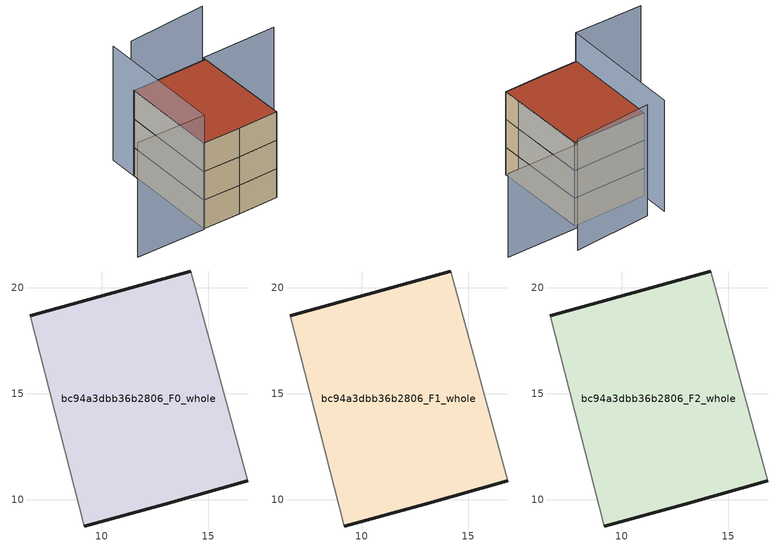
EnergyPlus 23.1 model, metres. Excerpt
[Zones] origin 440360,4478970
bc94a3dbb36b2806_F0_whole
 floor ground (EU_floor_Construction): 16.88,10.91 14.18,20.79 6.62,18.67 9.17,8.77 12.95,9.79 z0
 wall outside (EU_wall_Construction): 6.62,18.67 14.18,20.79 / 16.88,10.91 12.95,9.79 9.17,8.77 z0:3
 wall adiabatic (EU_wall_Construction): 14.18,20.79 16.88,10.91 / 9.17,8.77 6.62,18.67 z0:3
bc94a3dbb36b2806_F1_whole
 floor to bc94a3dbb36b2806_F0_whole (EU_floor_Construction): 16.88,10.91 14.18,20.79 6.62,18.67 9.17,8.77 12.95,9.79 z3
 wall outside (EU_wall_Construction): 6.62,18.67 14.18,20.79 / 16.88,10.91 12.95,9.79 9.17,8.77 z3:6
 wall adiabatic (EU_wall_Construction): 14.18,20.79 16.88,10.91 / 9.17,8.77 6.62,18.67 z3:6
bc94a3dbb36b2806_F2_whole
 floor to bc94a3dbb36b2806_F1_whole (EU_floor_Construction): 16.88,10.91 14.18,20.79 6.62,18.67 9.17,8.77 12.95,9.79 z6
 wall outside (EU_wall_Construction): 6.62,18.67 14.18,20.79 / 16.88,10.91 12.95,9.79 9.17,8.77 z6:9
 wall adiabatic (EU_wall_Construction): 14.18,20.79 16.88,10.91 / 9.17,8.77 6.62,18.67 z6:9
 roof outside (EU_roof_Construction): 14.18,20.79 16.88,10.91 12.95,9.79 9.17,8.77 6.62,18.67 z9
shading: 5.87,21.57 9.19,8.69 / 9.19,8.69 2.2,6.89 / 15.39,24.43 7.59,21.7 z0:12; 16.88,10.91 14.1,21.08 / 14.1,21.08 21.57,23.12 z0:9
[Building]
EU S2 Campaign: North Axis=0; Terrain=City; Solar Distribution=FullExterior
[Site:Location]
Madrid: Latitude=40.5; Longitude=-3.5; Time Zone=1; Elevation=609
[SizingPeriod:WeatherFileDays]
AnnualSizingPeriod: Begin Month=1; Begin Day of Month=1; End Month=12; End Day of Month=31; Day of Week for Start Day=Monday; Use Weather File Daylight Saving Period=No; Use Weather File Rain and Snow Indicators=No
[MATERIAL]
EU_InternalMass_Material: Roughness=MediumRough; Thickness=0.1; Conductivity=1; Density=1800; Specific Heat=900; Thermal Absorptance=0.9; Solar Absorptance=0.7; Visible Absorptance=0.7
[MATERIAL:NOMASS] Roughness=MediumRough; Thermal Absorptance=0.9; Solar Absorptance=0.7; Visible Absorptance=0.7
Name | Thermal Resistance
EU_wall_NoMass; EU_roof_NoMass | 2.16768
EU_floor_NoMass | 1.14339
[CONSTRUCTION]
EU_wall_Construction: EU_wall_NoMass
EU_roof_Construction: EU_roof_NoMass
EU_floor_Construction: EU_floor_NoMass
EU_InternalMass_Construction: EU_InternalMass_Material
[ZONE] Type=1; Multiplier=1; Ceiling Height=autocalculate; Floor Area=autocalculate; Part of Total Floor Area=Yes
Name | Volume
bc94a3dbb36b2806_F0_whole | 243.541
bc94a3dbb36b2806_F1_whole; bc94a3dbb36b2806_F2_whole | 243.54
[INTERNALMASS] Construction=EU_InternalMass_Construction; Surface Area=81.18
Name | Zone or ZoneList
bc94a3dbb36b2806_F0_whole_EU_InternalMass | bc94a3dbb36b2806_F0_whole
bc94a3dbb36b2806_F1_whole_EU_InternalMass | bc94a3dbb36b2806_F1_whole
bc94a3dbb36b2806_F2_whole_EU_InternalMass | bc94a3dbb36b2806_F2_whole
[OTHEREQUIPMENT] Fuel Type=Electricity; Design Level Calculation Method=Watts/Area; Power per Zone Floor Area=1; Fraction Latent=0; Fraction Radiant=0; Fraction Lost=0; Carbon Dioxide Generation Rate=0; EndUse Subcategory=EU_Step8_InternalGains
Name | Zone or ZoneList or Space or SpaceList | Schedule
EU_Step8_InternalGain_bc94a3dbb36b2806_F0_whole_f000 | bc94a3dbb36b2806_F0_whole | EU_Step8_GainSchedule_bc94a3dbb36b2806_F0_whole_f000
EU_Step8_InternalGain_bc94a3dbb36b2806_F1_whole_f000 | bc94a3dbb36b2806_F1_whole | EU_Step8_GainSchedule_bc94a3dbb36b2806_F1_whole_f000
EU_Step8_InternalGain_bc94a3dbb36b2806_F2_whole_f000 | bc94a3dbb36b2806_F2_whole | EU_Step8_GainSchedule_bc94a3dbb36b2806_F2_whole_f000
[ZONEVENTILATION:DESIGNFLOWRATE] Schedule=EU_AlwaysOn; Design Flow Rate Calculation Method=AirChanges/Hour; Air Changes per Hour=0.480546; Ventilation Type=Natural; Fan Pressure Rise=0; Fan Total Efficiency=1; Constant Term Coefficient=1; Temperature Term Coefficient=0; Velocity Term Coefficient=0; Velocity Squared Term Coefficient=0; Minimum Indoor Temperature=-100; Maximum Indoor Temperature=100; Delta Temperature=-100; Minimum Outdoor Temperature=-100; Maximum Outdoor Temperature=100; Maximum Wind Speed=40
Name | Zone or ZoneList or Space or SpaceList
EU_ConstantAir_bc94a3dbb36b2806_F0_whole | bc94a3dbb36b2806_F0_whole
EU_ConstantAir_bc94a3dbb36b2806_F1_whole | bc94a3dbb36b2806_F1_whole
EU_ConstantAir_bc94a3dbb36b2806_F2_whole | bc94a3dbb36b2806_F2_whole
[HVACTEMPLATE:THERMOSTAT] Constant Heating Setpoint=20; Constant Cooling Setpoint=50
EU_HeatOnly_bc94a3dbb36b2806_F0_whole; EU_HeatOnly_bc94a3dbb36b2806_F1_whole; EU_HeatOnly_bc94a3dbb36b2806_F2_whole
[HVACTEMPLATE:ZONE:IDEALLOADSAIRSYSTEM] System Availability Schedule=EU_AlwaysOn; Maximum Heating Supply Air Temperature=50; Minimum Cooling Supply Air Temperature=13; Maximum Heating Supply Air Humidity Ratio=0.0156; Minimum Cooling Supply Air Humidity Ratio=0.0077; Heating Limit=NoLimit; Cooling Limit=NoLimit; Heating Availability Schedule=EU_AlwaysOn; Cooling Availability Schedule=EU_CoolingOff; Dehumidification Control Type=ConstantSensibleHeatRatio; Cooling Sensible Heat Ratio=0.7; Dehumidification Setpoint=60; Humidification Control Type=None; Humidification Setpoint=30; Outdoor Air Method=None; Outdoor Air Flow Rate per Person=0.00944; Outdoor Air Flow Rate per Zone Floor Area=0; Outdoor Air Flow Rate per Zone=0; Demand Controlled Ventilation Type=None; Outdoor Air Economizer Type=NoEconomizer; Heat Recovery Type=None; Sensible Heat Recovery Effectiveness=0.7; Latent Heat Recovery Effectiveness=0.65
Name | Template Thermostat
bc94a3dbb36b2806_F0_whole | EU_HeatOnly_bc94a3dbb36b2806_F0_whole
bc94a3dbb36b2806_F1_whole | EU_HeatOnly_bc94a3dbb36b2806_F1_whole
bc94a3dbb36b2806_F2_whole | EU_HeatOnly_bc94a3dbb36b2806_F2_whole
[SIZING:ZONE] Zone Cooling Design Supply Air Temperature Input Method=SupplyAirTemperature; Zone Cooling Design Supply Air Temperature=13; Zone Heating Design Supply Air Temperature Input Method=SupplyAirTemperature; Zone Heating Design Supply Air Temperature=50; Zone Cooling Design Supply Air Humidity Ratio=0.008; Zone Heating Design Supply Air Humidity Ratio=0.008; Cooling Design Air Flow Method=DesignDay; Cooling Design Air Flow Rate=0; Cooling Minimum Air Flow per Zone Floor Area=0.000762; Cooling Minimum Air Flow=0; Cooling Minimum Air Flow Fraction=0.2; Heating Design Air Flow Method=DesignDay; Heating Design Air Flow Rate=0; Heating Maximum Air Flow per Zone Floor Area=0.002032; Heating Maximum Air Flow=0.141576; Heating Maximum Air Flow Fraction=0.3; Account for Dedicated Outdoor Air System=No; Dedicated Outdoor Air System Control Strategy=NeutralSupplyAir; Dedicated Outdoor Air Low Setpoint Temperature for Design=autosize; Dedicated Outdoor Air High Setpoint Temperature for Design=autosize; Zone Load Sizing Method=Sensible Load Only No Latent Load; Zone Latent Cooling Design Supply Air Humidity Ratio Input Method=HumidityRatioDifference; Zone Cooling Design Supply Air Humidity Ratio Difference=0.005; Zone Latent Heating Design Supply Air Humidity Ratio Input Method=HumidityRatioDifference; Zone Humidification Design Supply Air Humidity Ratio Difference=0.005
bc94a3dbb36b2806_F0_whole; bc94a3dbb36b2806_F1_whole; bc94a3dbb36b2806_F2_whole
[SCHEDULE:CONSTANT]
Name | Hourly Value
EU_AlwaysOn | 1
EU_CoolingOff | 0
[SCHEDULE:FILE] Column Number=1; Rows to Skip at Top=0; Number of Hours of Data=8760; Column Separator=Comma; Interpolate to Timestep=No; Minutes per Item=60; Adjust Schedule for Daylight Savings=Yes
Name | File
EU_Step8_GainSchedule_bc94a3dbb36b2806_F0_whole_f000 | ../../schedules/bc94a3dbb36b2806/bc94a3dbb36b2806_F0_whole_f000_gain.csv
EU_Step8_GainSchedule_bc94a3dbb36b2806_F1_whole_f000 | ../../schedules/bc94a3dbb36b2806/bc94a3dbb36b2806_F1_whole_f000_gain.csv
EU_Step8_GainSchedule_bc94a3dbb36b2806_F2_whole_f000 | ../../schedules/bc94a3dbb36b2806/bc94a3dbb36b2806_F2_whole_f000_gain.csv
